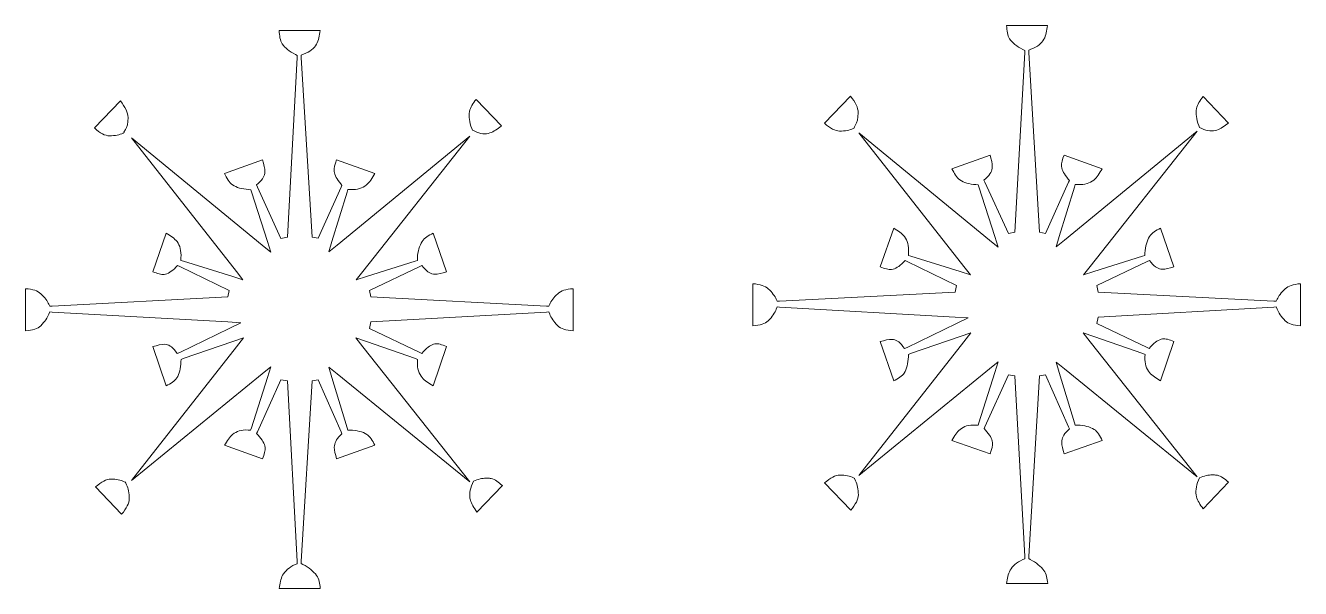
# Model space of a CAD drawing. Header units: centimetres. Extents: x -9.5 to 8.2, y 10.4 to 13.5.
# Drawn here: x 2.6 to 7.7, y 10.8 to 13.05 of the extents above; entities that cross this region are included whole.
import ezdxf

# ---------------------------------------------------------------- set-up
doc = ezdxf.new("R2010")
doc.units = ezdxf.units.CM
doc.header["$MEASUREMENT"] = 0
doc.layers.add('Layer 1', color=7, linetype='Continuous')

msp = doc.modelspace()

# ---------------------------------------------------------------- linework, layer by layer
at = {"layer": 'Layer 1', "color": 46, "lineweight": 5}
for points, knots in [([(3.60991, 13.03086), (3.60991, 13.03086), (3.77362, 13.03086), (3.77362, 13.03086), (3.77362, 13.03086), (3.77057, 13.01014), (3.76768, 12.99038), (3.75957, 12.97629), (3.75957, 12.97629), (3.74934, 12.95852), (3.73449, 12.94535), (3.70748, 12.93577), (3.70748, 12.93577), (3.70748, 12.93577), (3.69838, 12.93246), (3.69838, 12.93246), (3.69838, 12.93246), (3.69838, 12.93246), (3.69838, 12.92254), (3.69838, 12.92254), (3.69838, 12.92254), (3.69838, 12.92254), (3.74138, 12.20321), (3.74138, 12.20321), (3.74138, 12.20321), (3.74138, 12.20321), (3.76618, 12.19907), (3.76618, 12.19907), (3.76618, 12.19907), (3.76618, 12.19907), (3.85796, 12.4033), (3.85796, 12.4033), (3.85796, 12.4033), (3.85796, 12.4033), (3.86127, 12.41074), (3.86127, 12.41074), (3.86127, 12.41074), (3.86127, 12.41074), (3.8563, 12.41653), (3.8563, 12.41653), (3.8563, 12.41653), (3.84094, 12.43565), (3.83213, 12.45126), (3.82985, 12.46696), (3.82985, 12.46696), (3.82802, 12.47948), (3.83327, 12.49551), (3.83977, 12.51244), (3.83977, 12.51244), (3.83977, 12.51244), (3.99273, 12.45787), (3.99273, 12.45787), (3.99273, 12.45787), (3.98213, 12.43992), (3.97152, 12.42254), (3.95883, 12.41239), (3.95883, 12.41239), (3.9427, 12.39949), (3.92388, 12.39312), (3.89516, 12.3942), (3.89516, 12.3942), (3.89516, 12.3942), (3.88442, 12.3942), (3.88442, 12.3942), (3.88442, 12.3942), (3.88442, 12.3942), (3.88194, 12.38428), (3.88194, 12.38428), (3.88194, 12.38428), (3.88194, 12.38428), (3.82075, 12.18584), (3.82075, 12.18584), (3.82075, 12.18584), (3.82075, 12.18584), (3.80835, 12.1445), (3.80835, 12.1445), (3.80835, 12.1445), (3.80835, 12.1445), (3.84225, 12.17179), (3.84225, 12.17179), (3.84225, 12.17179), (3.84225, 12.17179), (4.37224, 12.60752), (4.37224, 12.60752), (4.37224, 12.60752), (4.37224, 12.60752), (3.94477, 12.06678), (3.94477, 12.06678), (3.94477, 12.06678), (3.94477, 12.06678), (3.91832, 12.03288), (3.91832, 12.03288), (3.91832, 12.03288), (3.91832, 12.03288), (3.95966, 12.04611), (3.95966, 12.04611), (3.95966, 12.04611), (3.95966, 12.04611), (4.15396, 12.10812), (4.15396, 12.10812), (4.15396, 12.10812), (4.15396, 12.10812), (4.16306, 12.1106), (4.16306, 12.1106), (4.16306, 12.1106), (4.16306, 12.1106), (4.16306, 12.1197), (4.16306, 12.1197), (4.16306, 12.1197), (4.16501, 12.14777), (4.17097, 12.16925), (4.18207, 12.18667), (4.18207, 12.18667), (4.19083, 12.2004), (4.20767, 12.21018), (4.22589, 12.21974), (4.22589, 12.21974), (4.22589, 12.21974), (4.27881, 12.06513), (4.27881, 12.06513), (4.27881, 12.06513), (4.26158, 12.05983), (4.24465, 12.05434), (4.23251, 12.05521), (4.23251, 12.05521), (4.21692, 12.05631), (4.20418, 12.06282), (4.18786, 12.08249), (4.18786, 12.08249), (4.18786, 12.08249), (4.18125, 12.08993), (4.18125, 12.08993), (4.18125, 12.08993), (4.18125, 12.08993), (4.17215, 12.0858), (4.17215, 12.0858), (4.17215, 12.0858), (4.17215, 12.0858), (3.97123, 11.98989), (3.97123, 11.98989), (3.97123, 11.98989), (3.97123, 11.98989), (3.97619, 11.96425), (3.97619, 11.96425), (3.97619, 11.96425), (3.97619, 11.96425), (4.67899, 11.92705), (4.67899, 11.92705), (4.67899, 11.92705), (4.67899, 11.92705), (4.68809, 11.92705), (4.68809, 11.92705), (4.68809, 11.92705), (4.68809, 11.92705), (4.69222, 11.93532), (4.69222, 11.93532), (4.69222, 11.93532), (4.69728, 11.94731), (4.708, 11.96172), (4.72447, 11.97748), (4.72447, 11.97748), (4.73619, 11.98871), (4.75725, 11.99545), (4.78565, 11.99733), (4.78565, 11.99733), (4.78565, 11.99733), (4.78565, 11.82866), (4.78565, 11.82866), (4.78565, 11.82866), (4.75734, 11.83065), (4.73624, 11.83729), (4.72447, 11.84933), (4.72447, 11.84933), (4.70809, 11.86593), (4.69744, 11.88144), (4.69222, 11.89563), (4.69222, 11.89563), (4.69222, 11.89563), (4.68891, 11.90472), (4.68891, 11.90472), (4.68891, 11.90472), (4.68891, 11.90472), (4.67899, 11.9039), (4.67899, 11.9039), (4.67899, 11.9039), (4.67899, 11.9039), (3.97619, 11.86421), (3.97619, 11.86421), (3.97619, 11.86421), (3.97619, 11.86421), (3.97123, 11.83858), (3.97123, 11.83858), (3.97123, 11.83858), (3.97123, 11.83858), (4.17215, 11.74267), (4.17215, 11.74267), (4.17215, 11.74267), (4.17215, 11.74267), (4.18042, 11.73853), (4.18042, 11.73853), (4.18042, 11.73853), (4.18042, 11.73853), (4.18703, 11.74597), (4.18703, 11.74597), (4.18703, 11.74597), (4.2045, 11.76483), (4.21863, 11.77373), (4.23334, 11.77657), (4.23334, 11.77657), (4.24506, 11.77883), (4.26119, 11.77341), (4.27881, 11.76664), (4.27881, 11.76664), (4.27881, 11.76664), (4.22589, 11.60872), (4.22589, 11.60872), (4.22589, 11.60872), (4.20858, 11.6192), (4.19192, 11.6294), (4.18207, 11.64179), (4.18207, 11.64179), (4.16938, 11.65777), (4.1619, 11.67632), (4.16306, 11.70463), (4.16306, 11.70463), (4.16306, 11.70463), (4.16388, 11.71455), (4.16388, 11.71455), (4.16388, 11.71455), (4.16388, 11.71455), (4.15479, 11.71786), (4.15479, 11.71786), (4.15479, 11.71786), (4.15479, 11.71786), (3.95966, 11.78566), (3.95966, 11.78566), (3.95966, 11.78566), (3.95966, 11.78566), (3.91666, 11.80054), (3.91666, 11.80054), (3.91666, 11.80054), (3.91666, 11.80054), (3.94477, 11.76499), (3.94477, 11.76499), (3.94477, 11.76499), (3.94477, 11.76499), (4.37224, 11.22425), (4.37224, 11.22425), (4.37224, 11.22425), (4.37224, 11.22425), (3.84225, 11.65668), (3.84225, 11.65668), (3.84225, 11.65668), (3.84225, 11.65668), (3.80835, 11.68396), (3.80835, 11.68396), (3.80835, 11.68396), (3.80835, 11.68396), (3.82075, 11.64262), (3.82075, 11.64262), (3.82075, 11.64262), (3.82075, 11.64262), (3.88194, 11.44088), (3.88194, 11.44088), (3.88194, 11.44088), (3.88194, 11.44088), (3.88442, 11.43178), (3.88442, 11.43178), (3.88442, 11.43178), (3.88442, 11.43178), (3.89351, 11.43178), (3.89351, 11.43178), (3.89351, 11.43178), (3.92152, 11.43017), (3.94358, 11.42511), (3.96048, 11.41442), (3.96048, 11.41442), (3.97388, 11.40594), (3.98347, 11.38895), (3.99273, 11.3706), (3.99273, 11.3706), (3.99273, 11.3706), (3.83977, 11.31685), (3.83977, 11.31685), (3.83977, 11.31685), (3.83484, 11.33381), (3.83018, 11.35074), (3.83067, 11.36315), (3.83067, 11.36315), (3.83132, 11.37936), (3.83659, 11.39301), (3.85465, 11.41028), (3.85465, 11.41028), (3.85465, 11.41028), (3.86127, 11.4169), (3.86127, 11.4169), (3.86127, 11.4169), (3.86127, 11.4169), (3.85796, 11.42517), (3.85796, 11.42517), (3.85796, 11.42517), (3.85796, 11.42517), (3.76618, 11.6327), (3.76618, 11.6327), (3.76618, 11.6327), (3.76618, 11.6327), (3.74138, 11.62856), (3.74138, 11.62856), (3.74138, 11.62856), (3.74138, 11.62856), (3.69838, 10.90592), (3.69838, 10.90592), (3.69838, 10.90592), (3.69838, 10.90592), (3.69838, 10.89765), (3.69838, 10.89765), (3.69838, 10.89765), (3.69838, 10.89765), (3.705, 10.89435), (3.705, 10.89435), (3.705, 10.89435), (3.729, 10.88065), (3.74747, 10.86633), (3.75957, 10.8497), (3.75957, 10.8497), (3.76935, 10.83625), (3.77283, 10.81816), (3.77445, 10.79761), (3.77445, 10.79761), (3.77445, 10.79761), (3.60991, 10.79761), (3.60991, 10.79761), (3.60991, 10.79761), (3.61293, 10.81759), (3.61604, 10.83662), (3.62397, 10.85052), (3.62397, 10.85052), (3.63401, 10.86814), (3.64892, 10.88225), (3.6744, 10.89352), (3.6744, 10.89352), (3.6744, 10.89352), (3.68267, 10.89683), (3.68267, 10.89683), (3.68267, 10.89683), (3.68267, 10.89683), (3.68267, 10.90592), (3.68267, 10.90592), (3.68267, 10.90592), (3.68267, 10.90592), (3.64298, 11.62856), (3.64298, 11.62856), (3.64298, 11.62856), (3.64298, 11.62856), (3.61735, 11.6327), (3.61735, 11.6327), (3.61735, 11.6327), (3.61735, 11.6327), (3.52309, 11.42517), (3.52309, 11.42517), (3.52309, 11.42517), (3.52309, 11.42517), (3.51979, 11.41772), (3.51979, 11.41772), (3.51979, 11.41772), (3.51979, 11.41772), (3.52557, 11.41111), (3.52557, 11.41111), (3.52557, 11.41111), (3.54297, 11.39271), (3.55131, 11.37767), (3.55369, 11.36233), (3.55369, 11.36233), (3.55556, 11.35027), (3.55008, 11.33419), (3.54377, 11.31685), (3.54377, 11.31685), (3.54377, 11.31685), (3.39163, 11.3706), (3.39163, 11.3706), (3.39163, 11.3706), (3.40186, 11.38801), (3.41182, 11.40485), (3.42388, 11.41442), (3.42388, 11.41442), (3.43934, 11.42669), (3.45757, 11.43329), (3.48589, 11.43178), (3.48589, 11.43178), (3.48589, 11.43178), (3.49581, 11.43095), (3.49581, 11.43095), (3.49581, 11.43095), (3.49581, 11.43095), (3.49912, 11.44088), (3.49912, 11.44088), (3.49912, 11.44088), (3.49912, 11.44088), (3.56278, 11.64179), (3.56278, 11.64179), (3.56278, 11.64179), (3.56278, 11.64179), (3.57684, 11.68479), (3.57684, 11.68479), (3.57684, 11.68479), (3.57684, 11.68479), (3.54211, 11.65668), (3.54211, 11.65668), (3.54211, 11.65668), (3.54211, 11.65668), (3.01873, 11.23004), (3.01873, 11.23004), (3.01873, 11.23004), (3.01873, 11.23004), (3.43876, 11.76499), (3.43876, 11.76499), (3.43876, 11.76499), (3.43876, 11.76499), (3.46687, 11.80054), (3.46687, 11.80054), (3.46687, 11.80054), (3.46687, 11.80054), (3.4247, 11.78566), (3.4247, 11.78566), (3.4247, 11.78566), (3.4247, 11.78566), (3.22627, 11.71786), (3.22627, 11.71786), (3.22627, 11.71786), (3.22627, 11.71786), (3.218, 11.71455), (3.218, 11.71455), (3.218, 11.71455), (3.218, 11.71455), (3.21717, 11.70546), (3.21717, 11.70546), (3.21717, 11.70546), (3.2156, 11.67778), (3.21112, 11.65686), (3.20063, 11.64014), (3.20063, 11.64014), (3.19244, 11.62707), (3.17608, 11.61794), (3.15847, 11.60872), (3.15847, 11.60872), (3.15847, 11.60872), (3.10472, 11.76582), (3.10472, 11.76582), (3.10472, 11.76582), (3.12226, 11.77059), (3.13941, 11.77596), (3.15185, 11.77491), (3.15185, 11.77491), (3.16778, 11.77357), (3.18052, 11.76712), (3.19567, 11.7468), (3.19567, 11.7468), (3.19567, 11.7468), (3.20229, 11.73771), (3.20229, 11.73771), (3.20229, 11.73771), (3.20229, 11.73771), (3.21221, 11.74267), (3.21221, 11.74267), (3.21221, 11.74267), (3.21221, 11.74267), (3.40982, 11.83858), (3.40982, 11.83858), (3.40982, 11.83858), (3.40982, 11.83858), (3.45612, 11.8609), (3.45612, 11.8609), (3.45612, 11.8609), (3.45612, 11.8609), (3.40486, 11.86421), (3.40486, 11.86421), (3.40486, 11.86421), (3.40486, 11.86421), (2.70206, 11.9039), (2.70206, 11.9039), (2.70206, 11.9039), (2.70206, 11.9039), (2.69214, 11.90472), (2.69214, 11.90472), (2.69214, 11.90472), (2.69214, 11.90472), (2.68883, 11.89563), (2.68883, 11.89563), (2.68883, 11.89563), (2.68363, 11.88148), (2.67289, 11.86596), (2.65658, 11.84933), (2.65658, 11.84933), (2.64476, 11.83731), (2.62353, 11.83068), (2.5954, 11.82866), (2.5954, 11.82866), (2.5954, 11.82866), (2.5954, 11.99733), (2.5954, 11.99733), (2.5954, 11.99733), (2.62381, 11.99542), (2.64485, 11.98872), (2.65658, 11.97748), (2.65658, 11.97748), (2.67298, 11.96169), (2.6838, 11.94725), (2.68883, 11.93532), (2.68883, 11.93532), (2.68883, 11.93532), (2.69214, 11.92705), (2.69214, 11.92705), (2.69214, 11.92705), (2.69214, 11.92705), (2.70206, 11.92705), (2.70206, 11.92705), (2.70206, 11.92705), (2.70206, 11.92705), (3.40486, 11.96425), (3.40486, 11.96425), (3.40486, 11.96425), (3.40486, 11.96425), (3.40982, 11.98989), (3.40982, 11.98989), (3.40982, 11.98989), (3.40982, 11.98989), (3.21221, 12.0858), (3.21221, 12.0858), (3.21221, 12.0858), (3.21221, 12.0858), (3.20394, 12.08993), (3.20394, 12.08993), (3.20394, 12.08993), (3.20394, 12.08993), (3.19733, 12.08332), (3.19733, 12.08332), (3.19733, 12.08332), (3.17932, 12.06566), (3.16501, 12.05678), (3.1502, 12.05438), (3.1502, 12.05438), (3.13838, 12.05246), (3.1222, 12.05846), (3.10472, 12.06513), (3.10472, 12.06513), (3.10472, 12.06513), (3.15847, 12.21974), (3.15847, 12.21974), (3.15847, 12.21974), (3.17548, 12.20902), (3.19227, 12.19843), (3.20146, 12.18584), (3.20146, 12.18584), (3.21343, 12.16946), (3.21872, 12.15028), (3.21717, 12.12135), (3.21717, 12.12135), (3.21717, 12.12135), (3.21717, 12.1106), (3.21717, 12.1106), (3.21717, 12.1106), (3.21717, 12.1106), (3.22709, 12.10812), (3.22709, 12.10812), (3.22709, 12.10812), (3.22709, 12.10812), (3.4247, 12.04611), (3.4247, 12.04611), (3.4247, 12.04611), (3.4247, 12.04611), (3.46522, 12.03288), (3.46522, 12.03288), (3.46522, 12.03288), (3.46522, 12.03288), (3.43876, 12.06678), (3.43876, 12.06678), (3.43876, 12.06678), (3.43876, 12.06678), (3.01873, 12.60174), (3.01873, 12.60174), (3.01873, 12.60174), (3.01873, 12.60174), (3.54211, 12.17179), (3.54211, 12.17179), (3.54211, 12.17179), (3.54211, 12.17179), (3.57684, 12.14368), (3.57684, 12.14368), (3.57684, 12.14368), (3.57684, 12.14368), (3.56278, 12.18667), (3.56278, 12.18667), (3.56278, 12.18667), (3.56278, 12.18667), (3.49912, 12.38511), (3.49912, 12.38511), (3.49912, 12.38511), (3.49912, 12.38511), (3.49664, 12.39338), (3.49664, 12.39338), (3.49664, 12.39338), (3.49664, 12.39338), (3.48754, 12.3942), (3.48754, 12.3942), (3.48754, 12.3942), (3.46, 12.39623), (3.43947, 12.40181), (3.42305, 12.41322), (3.42305, 12.41322), (3.41002, 12.42227), (3.40066, 12.43947), (3.39163, 12.45787), (3.39163, 12.45787), (3.39163, 12.45787), (3.54377, 12.51244), (3.54377, 12.51244), (3.54377, 12.51244), (3.54898, 12.49493), (3.55368, 12.47789), (3.55286, 12.46531), (3.55286, 12.46531), (3.5518, 12.4492), (3.54582, 12.43567), (3.5264, 12.41901), (3.5264, 12.41901), (3.5264, 12.41901), (3.51896, 12.41239), (3.51896, 12.41239), (3.51896, 12.41239), (3.51896, 12.41239), (3.52309, 12.4033), (3.52309, 12.4033), (3.52309, 12.4033), (3.52309, 12.4033), (3.61735, 12.19825), (3.61735, 12.19825), (3.61735, 12.19825), (3.61735, 12.19825), (3.64298, 12.20321), (3.64298, 12.20321), (3.64298, 12.20321), (3.64298, 12.20321), (3.68267, 12.92254), (3.68267, 12.92254), (3.68267, 12.92254), (3.68267, 12.92254), (3.68267, 12.93081), (3.68267, 12.93081), (3.68267, 12.93081), (3.68267, 12.93081), (3.67523, 12.93494), (3.67523, 12.93494), (3.67523, 12.93494), (3.65055, 12.94713), (3.63334, 12.96036), (3.62231, 12.97711), (3.62231, 12.97711), (3.61336, 12.99071), (3.6112, 13.00982), (3.60991, 13.03086)], [0, 0, 0, 0, 0.0060241, 0.0060241, 0.0060241, 0.0060241, 0.0120482, 0.0120482, 0.0120482, 0.0120482, 0.0180723, 0.0180723, 0.0180723, 0.0180723, 0.0240964, 0.0240964, 0.0240964, 0.0240964, 0.0301205, 0.0301205, 0.0301205, 0.0301205, 0.0361446, 0.0361446, 0.0361446, 0.0361446, 0.0421687, 0.0421687, 0.0421687, 0.0421687, 0.0481928, 0.0481928, 0.0481928, 0.0481928, 0.0542169, 0.0542169, 0.0542169, 0.0542169, 0.060241, 0.060241, 0.060241, 0.060241, 0.0662651, 0.0662651, 0.0662651, 0.0662651, 0.0722892, 0.0722892, 0.0722892, 0.0722892, 0.0783133, 0.0783133, 0.0783133, 0.0783133, 0.0843373, 0.0843373, 0.0843373, 0.0843373, 0.0903614, 0.0903614, 0.0903614, 0.0903614, 0.0963855, 0.0963855, 0.0963855, 0.0963855, 0.1024096, 0.1024096, 0.1024096, 0.1024096, 0.1084337, 0.1084337, 0.1084337, 0.1084337, 0.1144578, 0.1144578, 0.1144578, 0.1144578, 0.1204819, 0.1204819, 0.1204819, 0.1204819, 0.126506, 0.126506, 0.126506, 0.126506, 0.1325301, 0.1325301, 0.1325301, 0.1325301, 0.1385542, 0.1385542, 0.1385542, 0.1385542, 0.1445783, 0.1445783, 0.1445783, 0.1445783, 0.1506024, 0.1506024, 0.1506024, 0.1506024, 0.1566265, 0.1566265, 0.1566265, 0.1566265, 0.1626506, 0.1626506, 0.1626506, 0.1626506, 0.1686747, 0.1686747, 0.1686747, 0.1686747, 0.1746988, 0.1746988, 0.1746988, 0.1746988, 0.1807229, 0.1807229, 0.1807229, 0.1807229, 0.186747, 0.186747, 0.186747, 0.186747, 0.1927711, 0.1927711, 0.1927711, 0.1927711, 0.1987952, 0.1987952, 0.1987952, 0.1987952, 0.2048193, 0.2048193, 0.2048193, 0.2048193, 0.2108434, 0.2108434, 0.2108434, 0.2108434, 0.2168675, 0.2168675, 0.2168675, 0.2168675, 0.2228916, 0.2228916, 0.2228916, 0.2228916, 0.2289157, 0.2289157, 0.2289157, 0.2289157, 0.2349398, 0.2349398, 0.2349398, 0.2349398, 0.2409639, 0.2409639, 0.2409639, 0.2409639, 0.246988, 0.246988, 0.246988, 0.246988, 0.253012, 0.253012, 0.253012, 0.253012, 0.2590361, 0.2590361, 0.2590361, 0.2590361, 0.2650602, 0.2650602, 0.2650602, 0.2650602, 0.2710843, 0.2710843, 0.2710843, 0.2710843, 0.2771084, 0.2771084, 0.2771084, 0.2771084, 0.2831325, 0.2831325, 0.2831325, 0.2831325, 0.2891566, 0.2891566, 0.2891566, 0.2891566, 0.2951807, 0.2951807, 0.2951807, 0.2951807, 0.3012048, 0.3012048, 0.3012048, 0.3012048, 0.3072289, 0.3072289, 0.3072289, 0.3072289, 0.313253, 0.313253, 0.313253, 0.313253, 0.3192771, 0.3192771, 0.3192771, 0.3192771, 0.3253012, 0.3253012, 0.3253012, 0.3253012, 0.3313253, 0.3313253, 0.3313253, 0.3313253, 0.3373494, 0.3373494, 0.3373494, 0.3373494, 0.3433735, 0.3433735, 0.3433735, 0.3433735, 0.3493976, 0.3493976, 0.3493976, 0.3493976, 0.3554217, 0.3554217, 0.3554217, 0.3554217, 0.3614458, 0.3614458, 0.3614458, 0.3614458, 0.3674699, 0.3674699, 0.3674699, 0.3674699, 0.373494, 0.373494, 0.373494, 0.373494, 0.3795181, 0.3795181, 0.3795181, 0.3795181, 0.3855422, 0.3855422, 0.3855422, 0.3855422, 0.3915663, 0.3915663, 0.3915663, 0.3915663, 0.3975904, 0.3975904, 0.3975904, 0.3975904, 0.4036145, 0.4036145, 0.4036145, 0.4036145, 0.4096386, 0.4096386, 0.4096386, 0.4096386, 0.4156627, 0.4156627, 0.4156627, 0.4156627, 0.4216867, 0.4216867, 0.4216867, 0.4216867, 0.4277108, 0.4277108, 0.4277108, 0.4277108, 0.4337349, 0.4337349, 0.4337349, 0.4337349, 0.439759, 0.439759, 0.439759, 0.439759, 0.4457831, 0.4457831, 0.4457831, 0.4457831, 0.4518072, 0.4518072, 0.4518072, 0.4518072, 0.4578313, 0.4578313, 0.4578313, 0.4578313, 0.4638554, 0.4638554, 0.4638554, 0.4638554, 0.4698795, 0.4698795, 0.4698795, 0.4698795, 0.4759036, 0.4759036, 0.4759036, 0.4759036, 0.4819277, 0.4819277, 0.4819277, 0.4819277, 0.4879518, 0.4879518, 0.4879518, 0.4879518, 0.4939759, 0.4939759, 0.4939759, 0.4939759, 0.5, 0.5, 0.5, 0.5, 0.5060241, 0.5060241, 0.5060241, 0.5060241, 0.5120482, 0.5120482, 0.5120482, 0.5120482, 0.5180723, 0.5180723, 0.5180723, 0.5180723, 0.5240964, 0.5240964, 0.5240964, 0.5240964, 0.5301205, 0.5301205, 0.5301205, 0.5301205, 0.5361446, 0.5361446, 0.5361446, 0.5361446, 0.5421687, 0.5421687, 0.5421687, 0.5421687, 0.5481928, 0.5481928, 0.5481928, 0.5481928, 0.5542169, 0.5542169, 0.5542169, 0.5542169, 0.560241, 0.560241, 0.560241, 0.560241, 0.5662651, 0.5662651, 0.5662651, 0.5662651, 0.5722892, 0.5722892, 0.5722892, 0.5722892, 0.5783133, 0.5783133, 0.5783133, 0.5783133, 0.5843373, 0.5843373, 0.5843373, 0.5843373, 0.5903614, 0.5903614, 0.5903614, 0.5903614, 0.5963855, 0.5963855, 0.5963855, 0.5963855, 0.6024096, 0.6024096, 0.6024096, 0.6024096, 0.6084337, 0.6084337, 0.6084337, 0.6084337, 0.6144578, 0.6144578, 0.6144578, 0.6144578, 0.6204819, 0.6204819, 0.6204819, 0.6204819, 0.626506, 0.626506, 0.626506, 0.626506, 0.6325301, 0.6325301, 0.6325301, 0.6325301, 0.6385542, 0.6385542, 0.6385542, 0.6385542, 0.6445783, 0.6445783, 0.6445783, 0.6445783, 0.6506024, 0.6506024, 0.6506024, 0.6506024, 0.6566265, 0.6566265, 0.6566265, 0.6566265, 0.6626506, 0.6626506, 0.6626506, 0.6626506, 0.6686747, 0.6686747, 0.6686747, 0.6686747, 0.6746988, 0.6746988, 0.6746988, 0.6746988, 0.6807229, 0.6807229, 0.6807229, 0.6807229, 0.686747, 0.686747, 0.686747, 0.686747, 0.6927711, 0.6927711, 0.6927711, 0.6927711, 0.6987952, 0.6987952, 0.6987952, 0.6987952, 0.7048193, 0.7048193, 0.7048193, 0.7048193, 0.7108434, 0.7108434, 0.7108434, 0.7108434, 0.7168675, 0.7168675, 0.7168675, 0.7168675, 0.7228916, 0.7228916, 0.7228916, 0.7228916, 0.7289157, 0.7289157, 0.7289157, 0.7289157, 0.7349398, 0.7349398, 0.7349398, 0.7349398, 0.7409639, 0.7409639, 0.7409639, 0.7409639, 0.746988, 0.746988, 0.746988, 0.746988, 0.753012, 0.753012, 0.753012, 0.753012, 0.7590361, 0.7590361, 0.7590361, 0.7590361, 0.7650602, 0.7650602, 0.7650602, 0.7650602, 0.7710843, 0.7710843, 0.7710843, 0.7710843, 0.7771084, 0.7771084, 0.7771084, 0.7771084, 0.7831325, 0.7831325, 0.7831325, 0.7831325, 0.7891566, 0.7891566, 0.7891566, 0.7891566, 0.7951807, 0.7951807, 0.7951807, 0.7951807, 0.8012048, 0.8012048, 0.8012048, 0.8012048, 0.8072289, 0.8072289, 0.8072289, 0.8072289, 0.813253, 0.813253, 0.813253, 0.813253, 0.8192771, 0.8192771, 0.8192771, 0.8192771, 0.8253012, 0.8253012, 0.8253012, 0.8253012, 0.8313253, 0.8313253, 0.8313253, 0.8313253, 0.8373494, 0.8373494, 0.8373494, 0.8373494, 0.8433735, 0.8433735, 0.8433735, 0.8433735, 0.8493976, 0.8493976, 0.8493976, 0.8493976, 0.8554217, 0.8554217, 0.8554217, 0.8554217, 0.8614458, 0.8614458, 0.8614458, 0.8614458, 0.8674699, 0.8674699, 0.8674699, 0.8674699, 0.873494, 0.873494, 0.873494, 0.873494, 0.8795181, 0.8795181, 0.8795181, 0.8795181, 0.8855422, 0.8855422, 0.8855422, 0.8855422, 0.8915663, 0.8915663, 0.8915663, 0.8915663, 0.8975904, 0.8975904, 0.8975904, 0.8975904, 0.9036145, 0.9036145, 0.9036145, 0.9036145, 0.9096386, 0.9096386, 0.9096386, 0.9096386, 0.9156627, 0.9156627, 0.9156627, 0.9156627, 0.9216867, 0.9216867, 0.9216867, 0.9216867, 0.9277108, 0.9277108, 0.9277108, 0.9277108, 0.9337349, 0.9337349, 0.9337349, 0.9337349, 0.939759, 0.939759, 0.939759, 0.939759, 0.9457831, 0.9457831, 0.9457831, 0.9457831, 0.9518072, 0.9518072, 0.9518072, 0.9518072, 0.9578313, 0.9578313, 0.9578313, 0.9578313, 0.9638554, 0.9638554, 0.9638554, 0.9638554, 0.9698795, 0.9698795, 0.9698795, 0.9698795, 0.9759036, 0.9759036, 0.9759036, 0.9759036, 0.9819277, 0.9819277, 0.9819277, 0.9819277, 0.9879518, 0.9879518, 0.9879518, 0.9879518, 1, 1, 1, 1]), ([(6.5195, 13.0507), (6.5195, 13.0507), (6.68321, 13.0507), (6.68321, 13.0507), (6.68321, 13.0507), (6.68015, 13.02998), (6.67727, 13.01023), (6.66916, 12.99613), (6.66916, 12.99613), (6.65893, 12.97837), (6.64407, 12.96519), (6.61707, 12.95562), (6.61707, 12.95562), (6.61707, 12.95562), (6.60797, 12.95231), (6.60797, 12.95231), (6.60797, 12.95231), (6.60797, 12.95231), (6.60797, 12.94239), (6.60797, 12.94239), (6.60797, 12.94239), (6.60797, 12.94239), (6.65097, 12.22305), (6.65097, 12.22305), (6.65097, 12.22305), (6.65097, 12.22305), (6.67577, 12.21892), (6.67577, 12.21892), (6.67577, 12.21892), (6.67577, 12.21892), (6.76755, 12.42314), (6.76755, 12.42314), (6.76755, 12.42314), (6.76755, 12.42314), (6.77085, 12.43058), (6.77085, 12.43058), (6.77085, 12.43058), (6.77085, 12.43058), (6.76589, 12.43637), (6.76589, 12.43637), (6.76589, 12.43637), (6.75053, 12.4555), (6.74172, 12.47111), (6.73944, 12.48681), (6.73944, 12.48681), (6.73761, 12.49932), (6.74286, 12.51536), (6.74936, 12.53228), (6.74936, 12.53228), (6.74936, 12.53228), (6.90232, 12.47771), (6.90232, 12.47771), (6.90232, 12.47771), (6.89172, 12.45976), (6.8811, 12.44239), (6.86842, 12.43224), (6.86842, 12.43224), (6.85229, 12.41933), (6.83347, 12.41296), (6.80475, 12.41405), (6.80475, 12.41405), (6.80475, 12.41405), (6.79401, 12.41405), (6.79401, 12.41405), (6.79401, 12.41405), (6.79401, 12.41405), (6.79153, 12.40412), (6.79153, 12.40412), (6.79153, 12.40412), (6.79153, 12.40412), (6.73034, 12.20569), (6.73034, 12.20569), (6.73034, 12.20569), (6.73034, 12.20569), (6.71794, 12.16435), (6.71794, 12.16435), (6.71794, 12.16435), (6.71794, 12.16435), (6.75184, 12.19163), (6.75184, 12.19163), (6.75184, 12.19163), (6.75184, 12.19163), (7.28183, 12.62737), (7.28183, 12.62737), (7.28183, 12.62737), (7.28183, 12.62737), (6.85436, 12.08662), (6.85436, 12.08662), (6.85436, 12.08662), (6.85436, 12.08662), (6.82791, 12.05272), (6.82791, 12.05272), (6.82791, 12.05272), (6.82791, 12.05272), (6.86925, 12.06595), (6.86925, 12.06595), (6.86925, 12.06595), (6.86925, 12.06595), (7.06355, 12.12797), (7.06355, 12.12797), (7.06355, 12.12797), (7.06355, 12.12797), (7.07265, 12.13045), (7.07265, 12.13045), (7.07265, 12.13045), (7.07265, 12.13045), (7.07265, 12.13954), (7.07265, 12.13954), (7.07265, 12.13954), (7.0746, 12.16761), (7.08055, 12.1891), (7.09166, 12.20651), (7.09166, 12.20651), (7.10042, 12.22025), (7.11726, 12.23002), (7.13548, 12.23959), (7.13548, 12.23959), (7.13548, 12.23959), (7.1884, 12.08497), (7.1884, 12.08497), (7.1884, 12.08497), (7.17117, 12.07967), (7.15424, 12.07419), (7.1421, 12.07505), (7.1421, 12.07505), (7.12651, 12.07615), (7.11377, 12.08266), (7.09745, 12.10233), (7.09745, 12.10233), (7.09745, 12.10233), (7.09084, 12.10978), (7.09084, 12.10978), (7.09084, 12.10978), (7.09084, 12.10978), (7.08174, 12.10564), (7.08174, 12.10564), (7.08174, 12.10564), (7.08174, 12.10564), (6.88082, 12.00973), (6.88082, 12.00973), (6.88082, 12.00973), (6.88082, 12.00973), (6.88578, 11.9841), (6.88578, 11.9841), (6.88578, 11.9841), (6.88578, 11.9841), (7.58858, 11.94689), (7.58858, 11.94689), (7.58858, 11.94689), (7.58858, 11.94689), (7.59768, 11.94689), (7.59768, 11.94689), (7.59768, 11.94689), (7.59768, 11.94689), (7.60181, 11.95516), (7.60181, 11.95516), (7.60181, 11.95516), (7.60687, 11.96716), (7.61759, 11.98156), (7.63406, 11.99733), (7.63406, 11.99733), (7.64577, 12.00856), (7.66683, 12.01529), (7.69524, 12.01717), (7.69524, 12.01717), (7.69524, 12.01717), (7.69524, 11.8485), (7.69524, 11.8485), (7.69524, 11.8485), (7.66693, 11.85049), (7.64583, 11.85713), (7.63406, 11.86917), (7.63406, 11.86917), (7.61768, 11.88577), (7.60703, 11.90128), (7.60181, 11.91547), (7.60181, 11.91547), (7.60181, 11.91547), (7.5985, 11.92457), (7.5985, 11.92457), (7.5985, 11.92457), (7.5985, 11.92457), (7.58858, 11.92374), (7.58858, 11.92374), (7.58858, 11.92374), (7.58858, 11.92374), (6.88578, 11.88405), (6.88578, 11.88405), (6.88578, 11.88405), (6.88578, 11.88405), (6.88082, 11.85842), (6.88082, 11.85842), (6.88082, 11.85842), (6.88082, 11.85842), (7.08174, 11.76251), (7.08174, 11.76251), (7.08174, 11.76251), (7.08174, 11.76251), (7.09001, 11.75838), (7.09001, 11.75838), (7.09001, 11.75838), (7.09001, 11.75838), (7.09662, 11.76582), (7.09662, 11.76582), (7.09662, 11.76582), (7.11408, 11.78468), (7.12822, 11.79357), (7.14293, 11.79641), (7.14293, 11.79641), (7.15465, 11.79867), (7.17078, 11.79326), (7.1884, 11.78649), (7.1884, 11.78649), (7.1884, 11.78649), (7.13548, 11.62856), (7.13548, 11.62856), (7.13548, 11.62856), (7.11817, 11.63904), (7.1015, 11.64924), (7.09166, 11.66164), (7.09166, 11.66164), (7.07897, 11.67762), (7.07149, 11.69616), (7.07265, 11.72448), (7.07265, 11.72448), (7.07265, 11.72448), (7.07347, 11.7344), (7.07347, 11.7344), (7.07347, 11.7344), (7.07347, 11.7344), (7.06438, 11.73771), (7.06438, 11.73771), (7.06438, 11.73771), (7.06438, 11.73771), (6.86925, 11.8055), (6.86925, 11.8055), (6.86925, 11.8055), (6.86925, 11.8055), (6.82625, 11.82039), (6.82625, 11.82039), (6.82625, 11.82039), (6.82625, 11.82039), (6.85436, 11.78483), (6.85436, 11.78483), (6.85436, 11.78483), (6.85436, 11.78483), (7.28183, 11.24409), (7.28183, 11.24409), (7.28183, 11.24409), (7.28183, 11.24409), (6.75184, 11.67652), (6.75184, 11.67652), (6.75184, 11.67652), (6.75184, 11.67652), (6.71794, 11.70381), (6.71794, 11.70381), (6.71794, 11.70381), (6.71794, 11.70381), (6.73034, 11.66246), (6.73034, 11.66246), (6.73034, 11.66246), (6.73034, 11.66246), (6.79153, 11.46072), (6.79153, 11.46072), (6.79153, 11.46072), (6.79153, 11.46072), (6.79401, 11.45162), (6.79401, 11.45162), (6.79401, 11.45162), (6.79401, 11.45162), (6.8031, 11.45162), (6.8031, 11.45162), (6.8031, 11.45162), (6.83111, 11.45001), (6.85317, 11.44496), (6.87007, 11.43426), (6.87007, 11.43426), (6.88347, 11.42578), (6.89306, 11.4088), (6.90232, 11.39044), (6.90232, 11.39044), (6.90232, 11.39044), (6.74936, 11.3367), (6.74936, 11.3367), (6.74936, 11.3367), (6.74443, 11.35365), (6.73977, 11.37059), (6.74026, 11.383), (6.74026, 11.383), (6.74091, 11.3992), (6.74617, 11.41286), (6.76424, 11.43013), (6.76424, 11.43013), (6.76424, 11.43013), (6.77085, 11.43674), (6.77085, 11.43674), (6.77085, 11.43674), (6.77085, 11.43674), (6.76755, 11.44501), (6.76755, 11.44501), (6.76755, 11.44501), (6.76755, 11.44501), (6.67577, 11.65254), (6.67577, 11.65254), (6.67577, 11.65254), (6.67577, 11.65254), (6.65097, 11.64841), (6.65097, 11.64841), (6.65097, 11.64841), (6.65097, 11.64841), (6.60797, 10.92577), (6.60797, 10.92577), (6.60797, 10.92577), (6.60797, 10.92577), (6.60797, 10.9175), (6.60797, 10.9175), (6.60797, 10.9175), (6.60797, 10.9175), (6.61459, 10.91419), (6.61459, 10.91419), (6.61459, 10.91419), (6.63859, 10.9005), (6.65706, 10.88617), (6.66916, 10.86954), (6.66916, 10.86954), (6.67894, 10.8561), (6.68242, 10.83801), (6.68404, 10.81745), (6.68404, 10.81745), (6.68404, 10.81745), (6.5195, 10.81745), (6.5195, 10.81745), (6.5195, 10.81745), (6.52252, 10.83743), (6.52563, 10.85647), (6.53356, 10.87037), (6.53356, 10.87037), (6.5436, 10.88799), (6.55851, 10.90209), (6.58399, 10.91336), (6.58399, 10.91336), (6.58399, 10.91336), (6.59226, 10.91667), (6.59226, 10.91667), (6.59226, 10.91667), (6.59226, 10.91667), (6.59226, 10.92577), (6.59226, 10.92577), (6.59226, 10.92577), (6.59226, 10.92577), (6.55257, 11.64841), (6.55257, 11.64841), (6.55257, 11.64841), (6.55257, 11.64841), (6.52694, 11.65254), (6.52694, 11.65254), (6.52694, 11.65254), (6.52694, 11.65254), (6.43268, 11.44501), (6.43268, 11.44501), (6.43268, 11.44501), (6.43268, 11.44501), (6.42938, 11.43757), (6.42938, 11.43757), (6.42938, 11.43757), (6.42938, 11.43757), (6.43516, 11.43095), (6.43516, 11.43095), (6.43516, 11.43095), (6.45256, 11.41255), (6.4609, 11.39751), (6.46328, 11.38217), (6.46328, 11.38217), (6.46514, 11.37011), (6.45967, 11.35403), (6.45335, 11.3367), (6.45335, 11.3367), (6.45335, 11.3367), (6.30122, 11.39044), (6.30122, 11.39044), (6.30122, 11.39044), (6.31145, 11.40785), (6.32141, 11.42469), (6.33347, 11.43426), (6.33347, 11.43426), (6.34893, 11.44654), (6.36716, 11.45313), (6.39548, 11.45162), (6.39548, 11.45162), (6.39548, 11.45162), (6.4054, 11.4508), (6.4054, 11.4508), (6.4054, 11.4508), (6.4054, 11.4508), (6.40871, 11.46072), (6.40871, 11.46072), (6.40871, 11.46072), (6.40871, 11.46072), (6.47237, 11.66164), (6.47237, 11.66164), (6.47237, 11.66164), (6.47237, 11.66164), (6.48643, 11.70463), (6.48643, 11.70463), (6.48643, 11.70463), (6.48643, 11.70463), (6.4517, 11.67652), (6.4517, 11.67652), (6.4517, 11.67652), (6.4517, 11.67652), (5.92832, 11.24988), (5.92832, 11.24988), (5.92832, 11.24988), (5.92832, 11.24988), (6.34835, 11.78483), (6.34835, 11.78483), (6.34835, 11.78483), (6.34835, 11.78483), (6.37646, 11.82039), (6.37646, 11.82039), (6.37646, 11.82039), (6.37646, 11.82039), (6.33429, 11.8055), (6.33429, 11.8055), (6.33429, 11.8055), (6.33429, 11.8055), (6.13585, 11.73771), (6.13585, 11.73771), (6.13585, 11.73771), (6.13585, 11.73771), (6.12759, 11.7344), (6.12759, 11.7344), (6.12759, 11.7344), (6.12759, 11.7344), (6.12676, 11.7253), (6.12676, 11.7253), (6.12676, 11.7253), (6.12519, 11.69762), (6.12071, 11.67671), (6.11022, 11.65998), (6.11022, 11.65998), (6.10203, 11.64692), (6.08567, 11.63779), (6.06806, 11.62856), (6.06806, 11.62856), (6.06806, 11.62856), (6.01431, 11.78566), (6.01431, 11.78566), (6.01431, 11.78566), (6.03185, 11.79043), (6.049, 11.79581), (6.06144, 11.79476), (6.06144, 11.79476), (6.07737, 11.79341), (6.09011, 11.78697), (6.10526, 11.76664), (6.10526, 11.76664), (6.10526, 11.76664), (6.11188, 11.75755), (6.11188, 11.75755), (6.11188, 11.75755), (6.11188, 11.75755), (6.1218, 11.76251), (6.1218, 11.76251), (6.1218, 11.76251), (6.1218, 11.76251), (6.31941, 11.85842), (6.31941, 11.85842), (6.31941, 11.85842), (6.31941, 11.85842), (6.36571, 11.88075), (6.36571, 11.88075), (6.36571, 11.88075), (6.36571, 11.88075), (6.31445, 11.88405), (6.31445, 11.88405), (6.31445, 11.88405), (6.31445, 11.88405), (5.61165, 11.92374), (5.61165, 11.92374), (5.61165, 11.92374), (5.61165, 11.92374), (5.60173, 11.92457), (5.60173, 11.92457), (5.60173, 11.92457), (5.60173, 11.92457), (5.59842, 11.91547), (5.59842, 11.91547), (5.59842, 11.91547), (5.59322, 11.90133), (5.58248, 11.8858), (5.56617, 11.86917), (5.56617, 11.86917), (5.55436, 11.85715), (5.53313, 11.85052), (5.50499, 11.8485), (5.50499, 11.8485), (5.50499, 11.8485), (5.50499, 12.01717), (5.50499, 12.01717), (5.50499, 12.01717), (5.5334, 12.01526), (5.55444, 12.00856), (5.56617, 11.99733), (5.56617, 11.99733), (5.58257, 11.98154), (5.59338, 11.96709), (5.59842, 11.95516), (5.59842, 11.95516), (5.59842, 11.95516), (5.60173, 11.94689), (5.60173, 11.94689), (5.60173, 11.94689), (5.60173, 11.94689), (5.61165, 11.94689), (5.61165, 11.94689), (5.61165, 11.94689), (5.61165, 11.94689), (6.31445, 11.9841), (6.31445, 11.9841), (6.31445, 11.9841), (6.31445, 11.9841), (6.31941, 12.00973), (6.31941, 12.00973), (6.31941, 12.00973), (6.31941, 12.00973), (6.1218, 12.10564), (6.1218, 12.10564), (6.1218, 12.10564), (6.1218, 12.10564), (6.11353, 12.10978), (6.11353, 12.10978), (6.11353, 12.10978), (6.11353, 12.10978), (6.10692, 12.10316), (6.10692, 12.10316), (6.10692, 12.10316), (6.08891, 12.08551), (6.0746, 12.07663), (6.05979, 12.07422), (6.05979, 12.07422), (6.04797, 12.0723), (6.03179, 12.07831), (6.01431, 12.08497), (6.01431, 12.08497), (6.01431, 12.08497), (6.06806, 12.23959), (6.06806, 12.23959), (6.06806, 12.23959), (6.08507, 12.22887), (6.10186, 12.21827), (6.11105, 12.20569), (6.11105, 12.20569), (6.12302, 12.1893), (6.12831, 12.17012), (6.12676, 12.14119), (6.12676, 12.14119), (6.12676, 12.14119), (6.12676, 12.13045), (6.12676, 12.13045), (6.12676, 12.13045), (6.12676, 12.13045), (6.13668, 12.12797), (6.13668, 12.12797), (6.13668, 12.12797), (6.13668, 12.12797), (6.33429, 12.06595), (6.33429, 12.06595), (6.33429, 12.06595), (6.33429, 12.06595), (6.37481, 12.05272), (6.37481, 12.05272), (6.37481, 12.05272), (6.37481, 12.05272), (6.34835, 12.08662), (6.34835, 12.08662), (6.34835, 12.08662), (6.34835, 12.08662), (5.92832, 12.62158), (5.92832, 12.62158), (5.92832, 12.62158), (5.92832, 12.62158), (6.4517, 12.19163), (6.4517, 12.19163), (6.4517, 12.19163), (6.4517, 12.19163), (6.48643, 12.16352), (6.48643, 12.16352), (6.48643, 12.16352), (6.48643, 12.16352), (6.47237, 12.20651), (6.47237, 12.20651), (6.47237, 12.20651), (6.47237, 12.20651), (6.40871, 12.40495), (6.40871, 12.40495), (6.40871, 12.40495), (6.40871, 12.40495), (6.40623, 12.41322), (6.40623, 12.41322), (6.40623, 12.41322), (6.40623, 12.41322), (6.39713, 12.41405), (6.39713, 12.41405), (6.39713, 12.41405), (6.36959, 12.41608), (6.34906, 12.42165), (6.33264, 12.43306), (6.33264, 12.43306), (6.31961, 12.44211), (6.31025, 12.45932), (6.30122, 12.47771), (6.30122, 12.47771), (6.30122, 12.47771), (6.45335, 12.53228), (6.45335, 12.53228), (6.45335, 12.53228), (6.45856, 12.51477), (6.46328, 12.49773), (6.46245, 12.48515), (6.46245, 12.48515), (6.46139, 12.46905), (6.45541, 12.45552), (6.43599, 12.43885), (6.43599, 12.43885), (6.43599, 12.43885), (6.42855, 12.43224), (6.42855, 12.43224), (6.42855, 12.43224), (6.42855, 12.43224), (6.43268, 12.42314), (6.43268, 12.42314), (6.43268, 12.42314), (6.43268, 12.42314), (6.52694, 12.21809), (6.52694, 12.21809), (6.52694, 12.21809), (6.52694, 12.21809), (6.55257, 12.22305), (6.55257, 12.22305), (6.55257, 12.22305), (6.55257, 12.22305), (6.59226, 12.94239), (6.59226, 12.94239), (6.59226, 12.94239), (6.59226, 12.94239), (6.59226, 12.95065), (6.59226, 12.95065), (6.59226, 12.95065), (6.59226, 12.95065), (6.58482, 12.95479), (6.58482, 12.95479), (6.58482, 12.95479), (6.56014, 12.96697), (6.54293, 12.9802), (6.5319, 12.99696), (6.5319, 12.99696), (6.52295, 13.01055), (6.52079, 13.02966), (6.5195, 13.0507)], [0, 0, 0, 0, 0.0060241, 0.0060241, 0.0060241, 0.0060241, 0.0120482, 0.0120482, 0.0120482, 0.0120482, 0.0180723, 0.0180723, 0.0180723, 0.0180723, 0.0240964, 0.0240964, 0.0240964, 0.0240964, 0.0301205, 0.0301205, 0.0301205, 0.0301205, 0.0361446, 0.0361446, 0.0361446, 0.0361446, 0.0421687, 0.0421687, 0.0421687, 0.0421687, 0.0481928, 0.0481928, 0.0481928, 0.0481928, 0.0542169, 0.0542169, 0.0542169, 0.0542169, 0.060241, 0.060241, 0.060241, 0.060241, 0.0662651, 0.0662651, 0.0662651, 0.0662651, 0.0722892, 0.0722892, 0.0722892, 0.0722892, 0.0783133, 0.0783133, 0.0783133, 0.0783133, 0.0843373, 0.0843373, 0.0843373, 0.0843373, 0.0903614, 0.0903614, 0.0903614, 0.0903614, 0.0963855, 0.0963855, 0.0963855, 0.0963855, 0.1024096, 0.1024096, 0.1024096, 0.1024096, 0.1084337, 0.1084337, 0.1084337, 0.1084337, 0.1144578, 0.1144578, 0.1144578, 0.1144578, 0.1204819, 0.1204819, 0.1204819, 0.1204819, 0.126506, 0.126506, 0.126506, 0.126506, 0.1325301, 0.1325301, 0.1325301, 0.1325301, 0.1385542, 0.1385542, 0.1385542, 0.1385542, 0.1445783, 0.1445783, 0.1445783, 0.1445783, 0.1506024, 0.1506024, 0.1506024, 0.1506024, 0.1566265, 0.1566265, 0.1566265, 0.1566265, 0.1626506, 0.1626506, 0.1626506, 0.1626506, 0.1686747, 0.1686747, 0.1686747, 0.1686747, 0.1746988, 0.1746988, 0.1746988, 0.1746988, 0.1807229, 0.1807229, 0.1807229, 0.1807229, 0.186747, 0.186747, 0.186747, 0.186747, 0.1927711, 0.1927711, 0.1927711, 0.1927711, 0.1987952, 0.1987952, 0.1987952, 0.1987952, 0.2048193, 0.2048193, 0.2048193, 0.2048193, 0.2108434, 0.2108434, 0.2108434, 0.2108434, 0.2168675, 0.2168675, 0.2168675, 0.2168675, 0.2228916, 0.2228916, 0.2228916, 0.2228916, 0.2289157, 0.2289157, 0.2289157, 0.2289157, 0.2349398, 0.2349398, 0.2349398, 0.2349398, 0.2409639, 0.2409639, 0.2409639, 0.2409639, 0.246988, 0.246988, 0.246988, 0.246988, 0.253012, 0.253012, 0.253012, 0.253012, 0.2590361, 0.2590361, 0.2590361, 0.2590361, 0.2650602, 0.2650602, 0.2650602, 0.2650602, 0.2710843, 0.2710843, 0.2710843, 0.2710843, 0.2771084, 0.2771084, 0.2771084, 0.2771084, 0.2831325, 0.2831325, 0.2831325, 0.2831325, 0.2891566, 0.2891566, 0.2891566, 0.2891566, 0.2951807, 0.2951807, 0.2951807, 0.2951807, 0.3012048, 0.3012048, 0.3012048, 0.3012048, 0.3072289, 0.3072289, 0.3072289, 0.3072289, 0.313253, 0.313253, 0.313253, 0.313253, 0.3192771, 0.3192771, 0.3192771, 0.3192771, 0.3253012, 0.3253012, 0.3253012, 0.3253012, 0.3313253, 0.3313253, 0.3313253, 0.3313253, 0.3373494, 0.3373494, 0.3373494, 0.3373494, 0.3433735, 0.3433735, 0.3433735, 0.3433735, 0.3493976, 0.3493976, 0.3493976, 0.3493976, 0.3554217, 0.3554217, 0.3554217, 0.3554217, 0.3614458, 0.3614458, 0.3614458, 0.3614458, 0.3674699, 0.3674699, 0.3674699, 0.3674699, 0.373494, 0.373494, 0.373494, 0.373494, 0.3795181, 0.3795181, 0.3795181, 0.3795181, 0.3855422, 0.3855422, 0.3855422, 0.3855422, 0.3915663, 0.3915663, 0.3915663, 0.3915663, 0.3975904, 0.3975904, 0.3975904, 0.3975904, 0.4036145, 0.4036145, 0.4036145, 0.4036145, 0.4096386, 0.4096386, 0.4096386, 0.4096386, 0.4156627, 0.4156627, 0.4156627, 0.4156627, 0.4216867, 0.4216867, 0.4216867, 0.4216867, 0.4277108, 0.4277108, 0.4277108, 0.4277108, 0.4337349, 0.4337349, 0.4337349, 0.4337349, 0.439759, 0.439759, 0.439759, 0.439759, 0.4457831, 0.4457831, 0.4457831, 0.4457831, 0.4518072, 0.4518072, 0.4518072, 0.4518072, 0.4578313, 0.4578313, 0.4578313, 0.4578313, 0.4638554, 0.4638554, 0.4638554, 0.4638554, 0.4698795, 0.4698795, 0.4698795, 0.4698795, 0.4759036, 0.4759036, 0.4759036, 0.4759036, 0.4819277, 0.4819277, 0.4819277, 0.4819277, 0.4879518, 0.4879518, 0.4879518, 0.4879518, 0.4939759, 0.4939759, 0.4939759, 0.4939759, 0.5, 0.5, 0.5, 0.5, 0.5060241, 0.5060241, 0.5060241, 0.5060241, 0.5120482, 0.5120482, 0.5120482, 0.5120482, 0.5180723, 0.5180723, 0.5180723, 0.5180723, 0.5240964, 0.5240964, 0.5240964, 0.5240964, 0.5301205, 0.5301205, 0.5301205, 0.5301205, 0.5361446, 0.5361446, 0.5361446, 0.5361446, 0.5421687, 0.5421687, 0.5421687, 0.5421687, 0.5481928, 0.5481928, 0.5481928, 0.5481928, 0.5542169, 0.5542169, 0.5542169, 0.5542169, 0.560241, 0.560241, 0.560241, 0.560241, 0.5662651, 0.5662651, 0.5662651, 0.5662651, 0.5722892, 0.5722892, 0.5722892, 0.5722892, 0.5783133, 0.5783133, 0.5783133, 0.5783133, 0.5843373, 0.5843373, 0.5843373, 0.5843373, 0.5903614, 0.5903614, 0.5903614, 0.5903614, 0.5963855, 0.5963855, 0.5963855, 0.5963855, 0.6024096, 0.6024096, 0.6024096, 0.6024096, 0.6084337, 0.6084337, 0.6084337, 0.6084337, 0.6144578, 0.6144578, 0.6144578, 0.6144578, 0.6204819, 0.6204819, 0.6204819, 0.6204819, 0.626506, 0.626506, 0.626506, 0.626506, 0.6325301, 0.6325301, 0.6325301, 0.6325301, 0.6385542, 0.6385542, 0.6385542, 0.6385542, 0.6445783, 0.6445783, 0.6445783, 0.6445783, 0.6506024, 0.6506024, 0.6506024, 0.6506024, 0.6566265, 0.6566265, 0.6566265, 0.6566265, 0.6626506, 0.6626506, 0.6626506, 0.6626506, 0.6686747, 0.6686747, 0.6686747, 0.6686747, 0.6746988, 0.6746988, 0.6746988, 0.6746988, 0.6807229, 0.6807229, 0.6807229, 0.6807229, 0.686747, 0.686747, 0.686747, 0.686747, 0.6927711, 0.6927711, 0.6927711, 0.6927711, 0.6987952, 0.6987952, 0.6987952, 0.6987952, 0.7048193, 0.7048193, 0.7048193, 0.7048193, 0.7108434, 0.7108434, 0.7108434, 0.7108434, 0.7168675, 0.7168675, 0.7168675, 0.7168675, 0.7228916, 0.7228916, 0.7228916, 0.7228916, 0.7289157, 0.7289157, 0.7289157, 0.7289157, 0.7349398, 0.7349398, 0.7349398, 0.7349398, 0.7409639, 0.7409639, 0.7409639, 0.7409639, 0.746988, 0.746988, 0.746988, 0.746988, 0.753012, 0.753012, 0.753012, 0.753012, 0.7590361, 0.7590361, 0.7590361, 0.7590361, 0.7650602, 0.7650602, 0.7650602, 0.7650602, 0.7710843, 0.7710843, 0.7710843, 0.7710843, 0.7771084, 0.7771084, 0.7771084, 0.7771084, 0.7831325, 0.7831325, 0.7831325, 0.7831325, 0.7891566, 0.7891566, 0.7891566, 0.7891566, 0.7951807, 0.7951807, 0.7951807, 0.7951807, 0.8012048, 0.8012048, 0.8012048, 0.8012048, 0.8072289, 0.8072289, 0.8072289, 0.8072289, 0.813253, 0.813253, 0.813253, 0.813253, 0.8192771, 0.8192771, 0.8192771, 0.8192771, 0.8253012, 0.8253012, 0.8253012, 0.8253012, 0.8313253, 0.8313253, 0.8313253, 0.8313253, 0.8373494, 0.8373494, 0.8373494, 0.8373494, 0.8433735, 0.8433735, 0.8433735, 0.8433735, 0.8493976, 0.8493976, 0.8493976, 0.8493976, 0.8554217, 0.8554217, 0.8554217, 0.8554217, 0.8614458, 0.8614458, 0.8614458, 0.8614458, 0.8674699, 0.8674699, 0.8674699, 0.8674699, 0.873494, 0.873494, 0.873494, 0.873494, 0.8795181, 0.8795181, 0.8795181, 0.8795181, 0.8855422, 0.8855422, 0.8855422, 0.8855422, 0.8915663, 0.8915663, 0.8915663, 0.8915663, 0.8975904, 0.8975904, 0.8975904, 0.8975904, 0.9036145, 0.9036145, 0.9036145, 0.9036145, 0.9096386, 0.9096386, 0.9096386, 0.9096386, 0.9156627, 0.9156627, 0.9156627, 0.9156627, 0.9216867, 0.9216867, 0.9216867, 0.9216867, 0.9277108, 0.9277108, 0.9277108, 0.9277108, 0.9337349, 0.9337349, 0.9337349, 0.9337349, 0.939759, 0.939759, 0.939759, 0.939759, 0.9457831, 0.9457831, 0.9457831, 0.9457831, 0.9518072, 0.9518072, 0.9518072, 0.9518072, 0.9578313, 0.9578313, 0.9578313, 0.9578313, 0.9638554, 0.9638554, 0.9638554, 0.9638554, 0.9698795, 0.9698795, 0.9698795, 0.9698795, 0.9759036, 0.9759036, 0.9759036, 0.9759036, 0.9819277, 0.9819277, 0.9819277, 0.9819277, 0.9879518, 0.9879518, 0.9879518, 0.9879518, 1, 1, 1, 1]), ([(4.39787, 12.7547), (4.39787, 12.7547), (4.49875, 12.64886), (4.49875, 12.64886), (4.49875, 12.64886), (4.48337, 12.63712), (4.46776, 12.62521), (4.45327, 12.62075), (4.45327, 12.62075), (4.43456, 12.61499), (4.4162, 12.61542), (4.39209, 12.62737), (4.39209, 12.62737), (4.39209, 12.62737), (4.38299, 12.6315), (4.38299, 12.6315), (4.38299, 12.6315), (4.38299, 12.6315), (4.38051, 12.63894), (4.38051, 12.63894), (4.38051, 12.63894), (4.37106, 12.66477), (4.36789, 12.68635), (4.37141, 12.70674), (4.37141, 12.70674), (4.37417, 12.72271), (4.38548, 12.73883), (4.39787, 12.7547)], [0, 0, 0, 0, 0.125, 0.125, 0.125, 0.125, 0.25, 0.25, 0.25, 0.25, 0.375, 0.375, 0.375, 0.375, 0.5, 0.5, 0.5, 0.5, 0.625, 0.625, 0.625, 0.625, 0.75, 0.75, 0.75, 0.75, 1, 1, 1, 1]), ([(5.89525, 12.76793), (5.91507, 12.74324), (5.92584, 12.72089), (5.92584, 12.70178), (5.92584, 12.70178), (5.92584, 12.67844), (5.92179, 12.66201), (5.91592, 12.653), (5.91592, 12.653), (5.91592, 12.653), (5.90931, 12.64308), (5.90931, 12.64308), (5.90931, 12.64308), (5.90931, 12.64308), (5.91096, 12.64142), (5.91096, 12.64142), (5.91096, 12.64142), (5.91096, 12.64142), (5.906, 12.63894), (5.906, 12.63894), (5.906, 12.63894), (5.89211, 12.63187), (5.87428, 12.62819), (5.85143, 12.62819), (5.85143, 12.62819), (5.83479, 12.62819), (5.81373, 12.63923), (5.79107, 12.65961), (5.79107, 12.65961), (5.79107, 12.65961), (5.89525, 12.76793), (5.89525, 12.76793)], [0, 0, 0, 0, 0.1111111, 0.1111111, 0.1111111, 0.1111111, 0.2222222, 0.2222222, 0.2222222, 0.2222222, 0.3333333, 0.3333333, 0.3333333, 0.3333333, 0.4444444, 0.4444444, 0.4444444, 0.4444444, 0.5555556, 0.5555556, 0.5555556, 0.5555556, 0.6666667, 0.6666667, 0.6666667, 0.6666667, 0.7777778, 0.7777778, 0.7777778, 0.7777778, 1, 1, 1, 1]), ([(7.30581, 12.76627), (7.30581, 12.76627), (7.40668, 12.66044), (7.40668, 12.66044), (7.40668, 12.66044), (7.3913, 12.64869), (7.37569, 12.63679), (7.36121, 12.63233), (7.36121, 12.63233), (7.34249, 12.62657), (7.32414, 12.627), (7.30002, 12.63894), (7.30002, 12.63894), (7.30002, 12.63894), (7.29093, 12.64308), (7.29093, 12.64308), (7.29093, 12.64308), (7.29093, 12.64308), (7.28845, 12.65052), (7.28845, 12.65052), (7.28845, 12.65052), (7.27899, 12.67635), (7.27583, 12.69792), (7.27935, 12.71832), (7.27935, 12.71832), (7.28211, 12.73429), (7.29341, 12.7504), (7.30581, 12.76627)], [0, 0, 0, 0, 0.125, 0.125, 0.125, 0.125, 0.25, 0.25, 0.25, 0.25, 0.375, 0.375, 0.375, 0.375, 0.5, 0.5, 0.5, 0.5, 0.625, 0.625, 0.625, 0.625, 0.75, 0.75, 0.75, 0.75, 1, 1, 1, 1]), ([(2.97491, 12.74891), (2.99473, 12.72422), (3.0055, 12.70187), (3.0055, 12.68276), (3.0055, 12.68276), (3.0055, 12.65942), (3.00146, 12.64299), (2.99558, 12.63398), (2.99558, 12.63398), (2.99558, 12.63398), (2.98897, 12.62406), (2.98897, 12.62406), (2.98897, 12.62406), (2.98897, 12.62406), (2.99062, 12.62241), (2.99062, 12.62241), (2.99062, 12.62241), (2.99062, 12.62241), (2.98566, 12.61993), (2.98566, 12.61993), (2.98566, 12.61993), (2.97177, 12.61286), (2.95394, 12.60918), (2.93109, 12.60918), (2.93109, 12.60918), (2.91445, 12.60918), (2.8934, 12.62021), (2.87073, 12.6406), (2.87073, 12.6406), (2.87073, 12.6406), (2.97491, 12.74891), (2.97491, 12.74891)], [0, 0, 0, 0, 0.1111111, 0.1111111, 0.1111111, 0.1111111, 0.2222222, 0.2222222, 0.2222222, 0.2222222, 0.3333333, 0.3333333, 0.3333333, 0.3333333, 0.4444444, 0.4444444, 0.4444444, 0.4444444, 0.5555556, 0.5555556, 0.5555556, 0.5555556, 0.6666667, 0.6666667, 0.6666667, 0.6666667, 0.7777778, 0.7777778, 0.7777778, 0.7777778, 1, 1, 1, 1]), ([(2.93605, 11.23582), (2.95888, 11.23582), (2.9767, 11.23213), (2.99062, 11.22507), (2.99062, 11.22507), (2.99062, 11.22507), (2.99641, 11.22259), (2.99641, 11.22259), (2.99641, 11.22259), (2.99641, 11.22259), (2.99558, 11.22177), (2.99558, 11.22177), (2.99558, 11.22177), (2.99558, 11.22177), (2.99972, 11.21267), (2.99972, 11.21267), (2.99972, 11.21267), (3.00666, 11.19842), (3.01046, 11.17979), (3.01046, 11.15645), (3.01046, 11.15645), (3.01046, 11.13945), (2.99958, 11.11816), (2.97987, 11.09526), (2.97987, 11.09526), (2.97987, 11.09526), (2.87569, 11.2044), (2.87569, 11.2044), (2.87569, 11.2044), (2.89836, 11.22478), (2.91942, 11.23582), (2.93605, 11.23582)], [0, 0, 0, 0, 0.1111111, 0.1111111, 0.1111111, 0.1111111, 0.2222222, 0.2222222, 0.2222222, 0.2222222, 0.3333333, 0.3333333, 0.3333333, 0.3333333, 0.4444444, 0.4444444, 0.4444444, 0.4444444, 0.5555556, 0.5555556, 0.5555556, 0.5555556, 0.6666667, 0.6666667, 0.6666667, 0.6666667, 0.7777778, 0.7777778, 0.7777778, 0.7777778, 1, 1, 1, 1]), ([(4.44335, 11.23913), (4.44835, 11.23893), (4.45353, 11.23851), (4.45823, 11.23748), (4.45823, 11.23748), (4.47342, 11.23415), (4.48784, 11.22275), (4.50288, 11.20937), (4.50288, 11.20937), (4.50288, 11.20937), (4.40118, 11.10353), (4.40118, 11.10353), (4.40118, 11.10353), (4.38944, 11.12008), (4.37834, 11.13611), (4.37472, 11.15149), (4.37472, 11.15149), (4.37005, 11.17133), (4.37128, 11.19191), (4.38299, 11.21846), (4.38299, 11.21846), (4.38299, 11.21846), (4.38712, 11.22756), (4.38712, 11.22756), (4.38712, 11.22756), (4.38712, 11.22756), (4.39374, 11.23004), (4.39374, 11.23004), (4.39374, 11.23004), (4.41229, 11.23682), (4.42836, 11.23974), (4.44335, 11.23913)], [0, 0, 0, 0, 0.1111111, 0.1111111, 0.1111111, 0.1111111, 0.2222222, 0.2222222, 0.2222222, 0.2222222, 0.3333333, 0.3333333, 0.3333333, 0.3333333, 0.4444444, 0.4444444, 0.4444444, 0.4444444, 0.5555556, 0.5555556, 0.5555556, 0.5555556, 0.6666667, 0.6666667, 0.6666667, 0.6666667, 0.7777778, 0.7777778, 0.7777778, 0.7777778, 1, 1, 1, 1]), ([(5.85225, 11.25153), (5.87509, 11.25153), (5.89291, 11.24784), (5.90682, 11.24078), (5.90682, 11.24078), (5.90682, 11.24078), (5.91261, 11.2383), (5.91261, 11.2383), (5.91261, 11.2383), (5.91261, 11.2383), (5.91179, 11.23748), (5.91179, 11.23748), (5.91179, 11.23748), (5.91179, 11.23748), (5.91592, 11.22838), (5.91592, 11.22838), (5.91592, 11.22838), (5.92286, 11.21413), (5.92667, 11.1955), (5.92667, 11.17216), (5.92667, 11.17216), (5.92667, 11.15515), (5.91578, 11.13387), (5.89608, 11.11097), (5.89608, 11.11097), (5.89608, 11.11097), (5.7919, 11.22011), (5.7919, 11.22011), (5.7919, 11.22011), (5.81456, 11.24049), (5.83563, 11.25153), (5.85225, 11.25153)], [0, 0, 0, 0, 0.1111111, 0.1111111, 0.1111111, 0.1111111, 0.2222222, 0.2222222, 0.2222222, 0.2222222, 0.3333333, 0.3333333, 0.3333333, 0.3333333, 0.4444444, 0.4444444, 0.4444444, 0.4444444, 0.5555556, 0.5555556, 0.5555556, 0.5555556, 0.6666667, 0.6666667, 0.6666667, 0.6666667, 0.7777778, 0.7777778, 0.7777778, 0.7777778, 1, 1, 1, 1]), ([(7.34798, 11.25236), (7.35297, 11.25216), (7.35815, 11.25174), (7.36286, 11.25071), (7.36286, 11.25071), (7.37804, 11.24738), (7.39247, 11.23598), (7.40751, 11.22259), (7.40751, 11.22259), (7.40751, 11.22259), (7.30581, 11.11676), (7.30581, 11.11676), (7.30581, 11.11676), (7.29406, 11.13331), (7.28297, 11.14934), (7.27935, 11.16472), (7.27935, 11.16472), (7.27468, 11.18456), (7.27591, 11.20514), (7.28762, 11.23169), (7.28762, 11.23169), (7.28762, 11.23169), (7.29175, 11.24078), (7.29175, 11.24078), (7.29175, 11.24078), (7.29175, 11.24078), (7.29837, 11.24327), (7.29837, 11.24327), (7.29837, 11.24327), (7.31692, 11.25005), (7.33299, 11.25297), (7.34798, 11.25236)], [0, 0, 0, 0, 0.1111111, 0.1111111, 0.1111111, 0.1111111, 0.2222222, 0.2222222, 0.2222222, 0.2222222, 0.3333333, 0.3333333, 0.3333333, 0.3333333, 0.4444444, 0.4444444, 0.4444444, 0.4444444, 0.5555556, 0.5555556, 0.5555556, 0.5555556, 0.6666667, 0.6666667, 0.6666667, 0.6666667, 0.7777778, 0.7777778, 0.7777778, 0.7777778, 1, 1, 1, 1])]:
    msp.add_open_spline(points, degree=3, knots=knots, dxfattribs=at)

doc.saveas('drawing.dxf')
